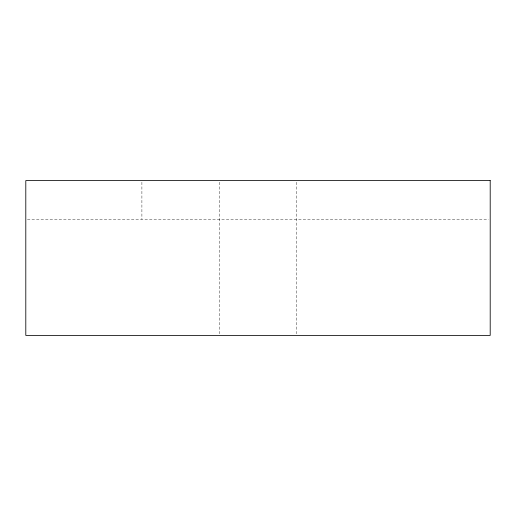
<?xml version="1.0" encoding="UTF-8"?>
<svg xmlns="http://www.w3.org/2000/svg" width="516" height="516" viewBox="0 0 516 516"><rect width="100%" height="100%" fill="white"/><g stroke="black" fill="none" stroke-linecap="round" stroke-linejoin="round"><path stroke-width="0.39" stroke-dasharray="2.58 1.94" d="M27.413 219.3L488.588 219.3M296.7 182.213L296.7 333.788M219.3 182.213L219.3 333.788M141.9 182.213L141.9 219.3"/><path stroke-width="0.77" d="M490.2 180.6L25.8 180.6L25.8 335.4L490.2 335.4L490.2 180.6"/></g></svg>
